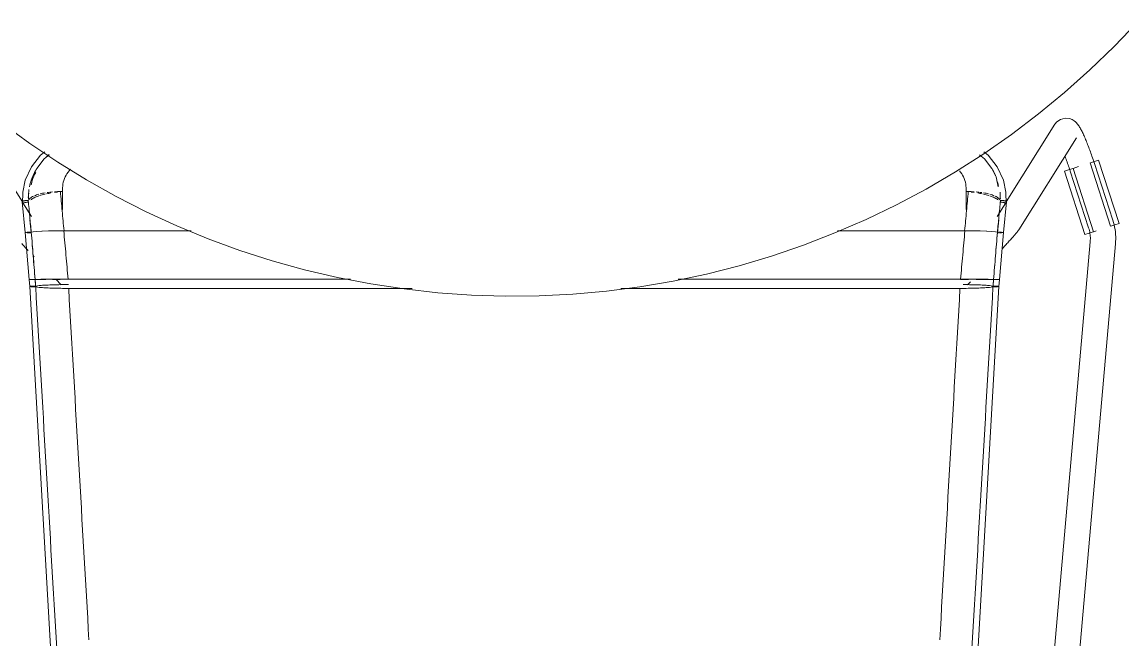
# Model space of a CAD drawing. Header units: millimetres. Extents: x 155927 to 326028, y -36033 to 97293.
# Drawn here: x 217622 to 218143, y 11742 to 12035 of the extents above; entities that cross this region are included whole.
import ezdxf

# ---------------------------------------------------------------- set-up
doc = ezdxf.new("R2010")
doc.units = ezdxf.units.MM
doc.header["$MEASUREMENT"] = 0
doc.layers.add('I-FURN', color=8, linetype='CONTINUOUS', lineweight=9)

msp = doc.modelspace()

# ---------------------------------------------------------------- linework, layer by layer
at = {"layer": 'I-FURN'}
for p, q in [((218139.2, 12023.39), (218150.24, 12034.97)), ((218127.7, 12012.26), (218139.2, 12023.39)), ((218115.77, 12001.61), (218127.7, 12012.26)), ((218103.42, 11991.43), (218115.77, 12001.61)), ((218090.68, 11981.76), (218103.42, 11991.43)), ((217622.42, 11949.76), (217599.39, 11986.53)), ((217612.95, 11986.92), (217625.87, 11977.48)), ((218111.17, 11986.53), (218088.14, 11949.76)), ((218112.07, 11987.65), (218111.17, 11986.53)), ((218112.07, 11987.65), (218113.8, 11988.88)), ((218113.8, 11988.88), (218116.03, 11989.46)), ((218116.03, 11989.46), (218118, 11989.29)), ((218118, 11989.29), (218119.38, 11988.77)), ((218119.38, 11988.77), (218120.29, 11988.2)), ((218120.29, 11988.2), (218120.92, 11987.68)), ((218120.92, 11987.68), (218121.39, 11987.22)), ((218121.39, 11987.22), (218121.76, 11986.79)), ((218121.76, 11986.79), (218122.07, 11986.39)), ((218122.07, 11986.39), (218122.35, 11986)), ((218077.56, 11972.6), (218090.68, 11981.76)), ((218122.35, 11986), (218122.6, 11985.61)), ((218122.6, 11985.61), (218122.84, 11985.22)), ((218122.84, 11985.22), (218123.08, 11984.82)), ((218123.08, 11984.82), (218123.31, 11984.41)), ((218123.31, 11984.41), (218123.54, 11983.98)), ((218123.54, 11983.98), (218123.77, 11983.54)), ((218123.77, 11983.54), (218124, 11983.09)), ((218124, 11983.09), (218124.23, 11982.61)), ((218124.23, 11982.61), (218124.46, 11982.12)), ((218124.46, 11982.12), (218124.7, 11981.61)), ((218124.7, 11981.61), (218124.93, 11981.08)), ((218124.93, 11981.08), (218125.17, 11980.54)), ((217625.87, 11977.48), (217639.16, 11968.57)), ((218094.04, 11936.57), (218121.34, 11980.16)), ((218125.17, 11980.54), (218125.42, 11979.98)), ((218125.42, 11979.98), (218125.66, 11979.4)), ((218125.66, 11979.4), (218125.91, 11978.8)), ((218125.91, 11978.8), (218126.16, 11978.19)), ((218126.16, 11978.19), (218126.41, 11977.57)), ((218126.41, 11977.57), (218126.66, 11976.93)), ((218126.66, 11976.93), (218126.91, 11976.27)), ((218126.91, 11976.27), (218127.17, 11975.61)), ((217631.01, 11971.86), (217626.68, 11966.33)), ((217633.07, 11973.5), (217631.01, 11971.86)), ((217635.09, 11972.15), (217632.75, 11970.19)), ((218064.08, 11963.98), (218077.56, 11972.6)), ((218075.47, 11972.15), (218077.81, 11970.19)), ((218077.49, 11973.5), (218079.55, 11971.86)), ((218079.55, 11971.86), (218083.88, 11966.33)), ((218115.98, 11971.27), (218116.21, 11970.65)), ((218116.21, 11970.65), (218116.45, 11970.01)), ((218127.17, 11975.61), (218127.42, 11974.93)), ((218127.42, 11974.93), (218127.68, 11974.24)), ((218127.68, 11974.24), (218127.93, 11973.54)), ((218127.93, 11973.54), (218128.19, 11972.84)), ((218128.19, 11972.84), (218128.44, 11972.12)), ((218128.44, 11972.12), (218128.69, 11971.4)), ((218128.69, 11971.4), (218128.94, 11970.67)), ((218128.94, 11970.67), (218129.19, 11969.94)), ((217626.68, 11966.33), (217623.77, 11960.01)), ((217629.25, 11965.62), (217627.34, 11961.93)), ((217632.75, 11970.19), (217629.25, 11965.62)), ((217639.16, 11968.57), (217652.79, 11960.2)), ((218077.81, 11970.19), (218081.31, 11965.62)), ((218081.31, 11965.62), (218083.22, 11961.93)), ((218083.88, 11966.33), (218086.79, 11960.01)), ((218116.45, 11970.01), (218116.68, 11969.37)), ((218116.68, 11969.37), (218116.92, 11968.71)), ((218116.92, 11968.71), (218117.15, 11968.04)), ((218117.15, 11968.04), (218117.39, 11967.37)), ((218117.39, 11967.37), (218117.62, 11966.69)), ((218117.62, 11966.69), (218117.85, 11966.01)), ((218117.65, 11964.98), (218119.62, 11965.61)), ((218117.85, 11966.01), (218118.08, 11965.32)), ((218129.43, 11935.64), (218119.74, 11965.65)), ((218122.32, 11966.48), (218119.84, 11965.68)), ((218127.81, 11968.26), (218137.5, 11938.25)), ((218127.93, 11968.29), (218129.9, 11968.93)), ((218129.19, 11969.94), (218129.44, 11969.2)), ((218129.44, 11969.2), (218129.68, 11968.46)), ((218129.68, 11968.46), (218129.83, 11968.01)), ((218138.54, 11941.19), (218129.83, 11968.01)), ((218129.9, 11968.93), (218131.86, 11969.56)), ((218131.86, 11969.56), (218141.54, 11939.55)), ((217652.79, 11960.2), (217666.75, 11952.37)), ((218050.27, 11955.9), (218064.08, 11963.98)), ((218115.7, 11964.35), (218117.65, 11964.98)), ((218115.7, 11964.35), (218125.39, 11934.34)), ((218118.08, 11965.32), (218118.31, 11964.63)), ((218118.31, 11964.63), (218118.42, 11964.3)), ((218118.42, 11964.3), (218127.13, 11937.49)), ((217623.77, 11960.01), (217622.56, 11954.37)), ((217641.41, 11955.93), (217641.41, 11946.18)), ((218036.15, 11948.39), (218050.27, 11955.9)), ((218069.15, 11946.18), (218069.15, 11955.93)), ((218086.79, 11960.01), (218088, 11954.37)), ((217623.77, 11935.31), (217622.35, 11949.8)), ((217622.56, 11954.37), (217622.47, 11948.91)), ((217640.42, 11954.69), (217641.47, 11954.69)), ((217666.75, 11952.37), (217681.01, 11945.12)), ((218069.09, 11954.69), (218070.14, 11954.69)), ((218086.79, 11935.31), (218088.21, 11949.8)), ((218088, 11954.37), (218088.09, 11948.91)), ((217626.69, 11942.95), (217622.65, 11949.39)), ((217681.01, 11945.12), (217695.54, 11938.44)), ((218021.74, 11941.44), (218036.15, 11948.39)), ((218087.91, 11949.39), (218083.87, 11942.95)), ((218007.06, 11935.07), (218021.74, 11941.44)), ((218138.56, 11941.15), (218138.54, 11941.19)), ((218138.89, 11940.05), (218138.56, 11941.15)), ((218139.17, 11938.95), (218138.89, 11940.05)), ((218141.54, 11939.55), (218139.59, 11938.92)), ((217623.84, 11935.33), (217623.77, 11935.31)), ((217623.77, 11935.31), (217623.84, 11935.28)), ((217623.78, 11935.31), (217623.84, 11935.33)), ((217625.6, 11913.11), (217623.78, 11935.31)), ((217623.84, 11935.28), (217623.78, 11935.31)), ((217624.03, 11935.36), (217623.84, 11935.33)), ((217623.84, 11935.28), (217624.02, 11935.26)), ((217624.03, 11935.26), (217623.84, 11935.28)), ((217624.02, 11935.26), (217624.32, 11935.24)), ((217624.33, 11935.38), (217624.03, 11935.36)), ((217624.03, 11935.36), (217624.33, 11935.38)), ((217624.32, 11935.24), (217624.03, 11935.26)), ((217624.71, 11935.4), (217624.33, 11935.38)), ((217624.33, 11935.38), (217624.71, 11935.4)), ((217624.7, 11935.22), (217625.15, 11935.21)), ((217625.15, 11935.21), (217624.7, 11935.22)), ((217625.16, 11935.41), (217624.71, 11935.4)), ((217624.71, 11935.4), (217625.17, 11935.41)), ((217625.15, 11935.21), (217625.64, 11935.2)), ((217625.64, 11935.2), (217625.15, 11935.21)), ((217625.65, 11935.41), (217625.16, 11935.41)), ((217625.17, 11935.41), (217625.66, 11935.41)), ((217625.64, 11935.2), (217626.14, 11935.21)), ((217626.14, 11935.21), (217625.64, 11935.2)), ((217626.15, 11935.41), (217625.65, 11935.41)), ((217625.66, 11935.41), (217626.16, 11935.41)), ((217626.14, 11935.21), (217626.61, 11935.21)), ((217626.61, 11935.21), (217626.14, 11935.21)), ((217626.62, 11935.4), (217626.15, 11935.41)), ((217626.16, 11935.41), (217626.63, 11935.4)), ((217627.51, 11935.59), (217626.62, 11935.4)), ((217626.63, 11935.4), (217627.51, 11935.59)), ((217627.51, 11935.59), (217629.23, 11935.77)), ((217629.25, 11935.77), (217627.51, 11935.59)), ((217629.25, 11935.77), (217631.69, 11935.92)), ((217631.73, 11935.92), (217629.25, 11935.77)), ((217631.72, 11935.92), (217634.76, 11936.04)), ((217634.83, 11936.04), (217631.73, 11935.92)), ((217634.82, 11936.04), (217638.27, 11936.11)), ((217638.26, 11936.11), (217634.83, 11936.04)), ((217642.12, 11936.14), (217638.36, 11936.11)), ((217638.36, 11936.11), (217642, 11936.14)), ((217702.24, 11936.14), (217642.12, 11936.14)), ((217642.12, 11936.14), (217702.24, 11936.14)), ((217695.54, 11938.44), (217710.34, 11932.34)), ((217992.14, 11929.3), (218007.06, 11935.07)), ((218068.44, 11936.14), (218008.32, 11936.14)), ((218008.32, 11936.14), (218068.44, 11936.14)), ((218072.2, 11936.11), (218068.44, 11936.14)), ((218068.56, 11936.14), (218072.2, 11936.11)), ((218072.29, 11936.11), (218075.74, 11936.04)), ((218075.73, 11936.04), (218072.3, 11936.11)), ((218078.83, 11935.92), (218075.73, 11936.04)), ((218075.8, 11936.04), (218078.84, 11935.92)), ((218081.31, 11935.77), (218078.83, 11935.92)), ((218078.87, 11935.92), (218081.31, 11935.77)), ((218083.05, 11935.59), (218081.31, 11935.77)), ((218081.33, 11935.77), (218083.05, 11935.59)), ((218083.05, 11935.59), (218083.93, 11935.4)), ((218083.94, 11935.4), (218083.05, 11935.59)), ((218083.93, 11935.4), (218084.4, 11935.41)), ((218084.41, 11935.41), (218083.94, 11935.4)), ((218083.95, 11935.21), (218084.42, 11935.21)), ((218084.42, 11935.21), (218083.95, 11935.21)), ((218084.4, 11935.41), (218084.9, 11935.41)), ((218084.91, 11935.41), (218084.41, 11935.41)), ((218084.9, 11935.41), (218085.39, 11935.41)), ((218085.4, 11935.41), (218084.91, 11935.41)), ((218084.92, 11935.2), (218085.41, 11935.21)), ((218085.41, 11935.21), (218084.92, 11935.2)), ((218084.96, 11913.11), (218086.78, 11935.31)), ((218085.39, 11935.41), (218085.85, 11935.4)), ((218085.85, 11935.4), (218085.4, 11935.41)), ((218085.41, 11935.21), (218085.86, 11935.22)), ((218085.86, 11935.22), (218085.41, 11935.21)), ((218086.23, 11935.38), (218085.85, 11935.4)), ((218085.85, 11935.4), (218086.23, 11935.38)), ((218085.86, 11935.22), (218086.24, 11935.24)), ((218086.24, 11935.24), (218085.86, 11935.22)), ((218086.53, 11935.36), (218086.23, 11935.38)), ((218086.23, 11935.38), (218086.53, 11935.36)), ((218086.24, 11935.24), (218086.54, 11935.26)), ((218086.53, 11935.26), (218086.24, 11935.24)), ((218086.72, 11935.33), (218086.53, 11935.36)), ((218086.72, 11935.28), (218086.53, 11935.26)), ((218086.54, 11935.26), (218086.72, 11935.28)), ((218086.72, 11935.33), (218086.78, 11935.31)), ((218086.79, 11935.31), (218086.72, 11935.33)), ((218086.72, 11935.28), (218086.79, 11935.31)), ((218086.78, 11935.31), (218086.72, 11935.28)), ((218092.28, 11934.33), (218092.03, 11934.05)), ((218092.51, 11934.6), (218092.28, 11934.33)), ((218092.72, 11934.85), (218092.51, 11934.6)), ((218092.92, 11935.09), (218092.72, 11934.85)), ((218093.11, 11935.32), (218092.92, 11935.09)), ((218093.29, 11935.54), (218093.11, 11935.32)), ((218093.47, 11935.76), (218093.29, 11935.54)), ((218093.64, 11935.99), (218093.47, 11935.76)), ((218093.82, 11936.25), (218093.64, 11935.99)), ((218094.04, 11936.57), (218093.82, 11936.25)), ((218127.34, 11934.97), (218125.39, 11934.34)), ((218127.13, 11937.49), (218127.32, 11936.85)), ((218127.32, 11936.85), (218127.49, 11936.21)), ((218129.31, 11935.61), (218127.34, 11934.97)), ((218127.49, 11936.21), (218127.63, 11935.56)), ((218127.63, 11935.56), (218127.74, 11934.91)), ((218127.74, 11934.91), (218127.83, 11934.26)), ((218127.83, 11934.26), (218127.9, 11933.6)), ((218130.69, 11936.05), (218129.53, 11935.68)), ((218139.59, 11938.92), (218137.62, 11938.29)), ((218139.41, 11937.83), (218139.17, 11938.95)), ((218139.61, 11936.7), (218139.41, 11937.83)), ((218139.76, 11935.57), (218139.61, 11936.7)), ((218139.87, 11934.43), (218139.76, 11935.57)), ((218139.93, 11933.29), (218139.87, 11934.43)), ((217622.13, 11930.06), (217622.53, 11929.63)), ((217622.53, 11929.63), (217622.95, 11929.18)), ((217622.95, 11929.18), (217623.37, 11928.73)), ((217710.34, 11932.34), (217725.36, 11926.84)), ((217977, 11924.13), (217992.14, 11929.3)), ((218087.61, 11929.18), (218087.19, 11928.73)), ((218088.03, 11929.63), (218087.61, 11929.18)), ((218088.43, 11930.06), (218088.03, 11929.63)), ((218088.82, 11930.49), (218088.43, 11930.06)), ((218089.2, 11930.9), (218088.82, 11930.49)), ((218089.57, 11931.3), (218089.2, 11930.9)), ((218089.93, 11931.69), (218089.57, 11931.3)), ((218090.27, 11932.07), (218089.93, 11931.69)), ((218090.6, 11932.44), (218090.27, 11932.07)), ((218127.88, 11930.92), (218090.58, 11506.42)), ((218090.91, 11932.79), (218090.6, 11932.44)), ((218091.22, 11933.12), (218090.91, 11932.79)), ((218091.5, 11933.45), (218091.22, 11933.12)), ((218091.78, 11933.75), (218091.5, 11933.45)), ((218092.03, 11934.05), (218091.78, 11933.75)), ((218100.88, 11486.55), (218139.83, 11929.87)), ((218127.92, 11931.61), (218127.88, 11930.95)), ((218127.88, 11930.95), (218127.88, 11930.92)), ((218127.9, 11933.6), (218127.93, 11932.94)), ((218127.94, 11932.27), (218127.92, 11931.61)), ((218127.93, 11932.94), (218127.94, 11932.27)), ((218139.83, 11929.87), (218139.91, 11931.01)), ((218139.91, 11931.01), (218139.94, 11932.15)), ((218139.94, 11932.15), (218139.93, 11933.29)), ((217623.37, 11928.73), (217623.8, 11928.27)), ((217623.8, 11928.27), (217624.24, 11927.8)), ((217624.24, 11927.8), (217624.69, 11927.32)), ((217624.69, 11927.32), (217625.15, 11926.84)), ((217627.5, 11924.35), (217627.99, 11923.84)), ((217725.36, 11926.84), (217740.59, 11921.95)), ((217961.67, 11919.56), (217977, 11924.13)), ((218086.76, 11928.27), (218086.32, 11927.8)), ((218087.19, 11928.73), (218086.76, 11928.27)), ((217740.59, 11921.95), (217756.01, 11917.67)), ((217946.16, 11915.62), (217961.67, 11919.56)), ((217756.01, 11917.67), (217771.58, 11914.01)), ((217771.58, 11914.01), (217787.29, 11910.98)), ((217930.51, 11912.3), (217946.16, 11915.62)), ((217625.6, 11913.11), (217625.87, 11909.75)), ((217625.67, 11913.1), (217625.6, 11913.11)), ((217625.6, 11913.11), (217625.67, 11913.11)), ((217625.67, 11913.11), (217625.6, 11913.11)), ((217625.6, 11913.11), (217625.67, 11913.1)), ((217625.67, 11913.11), (217625.86, 11913.11)), ((217625.85, 11913.11), (217625.67, 11913.11)), ((217625.86, 11913.1), (217625.67, 11913.1)), ((217625.67, 11913.1), (217625.86, 11913.1)), ((217626.15, 11913.11), (217625.85, 11913.11)), ((217625.86, 11913.11), (217626.15, 11913.11)), ((217626.15, 11913.1), (217625.86, 11913.1)), ((217625.86, 11913.1), (217626.15, 11913.1)), ((217625.94, 11909.78), (217625.88, 11909.75)), ((217645.16, 11577.84), (217625.88, 11909.75)), ((217625.88, 11909.75), (217625.94, 11909.72)), ((217626.13, 11909.8), (217625.94, 11909.78)), ((217625.94, 11909.72), (217626.13, 11909.69)), ((217626.43, 11909.82), (217626.13, 11909.8)), ((217626.13, 11909.69), (217626.42, 11909.67)), ((217626.15, 11913.11), (217626.53, 11913.11)), ((217626.53, 11913.11), (217626.15, 11913.11)), ((217626.54, 11913.1), (217626.15, 11913.1)), ((217626.15, 11913.1), (217626.53, 11913.1)), ((217626.42, 11909.67), (217626.8, 11909.65)), ((217626.81, 11909.84), (217626.43, 11909.82)), ((217626.53, 11913.11), (217626.98, 11913.11)), ((217626.98, 11913.11), (217626.53, 11913.11)), ((217626.53, 11913.1), (217626.99, 11913.1)), ((217626.99, 11913.1), (217626.54, 11913.1)), ((217626.8, 11909.65), (217627.25, 11909.64)), ((217627.26, 11909.85), (217626.81, 11909.84)), ((217626.98, 11913.11), (217627.47, 11913.11)), ((217627.47, 11913.11), (217626.98, 11913.11)), ((217627.48, 11913.1), (217626.99, 11913.1)), ((217626.99, 11913.1), (217627.48, 11913.1)), ((217627.25, 11909.64), (217627.74, 11909.64)), ((217627.75, 11909.86), (217627.26, 11909.85)), ((217627.47, 11913.11), (217627.97, 11913.11)), ((217627.97, 11913.11), (217627.47, 11913.11)), ((217627.98, 11913.1), (217627.48, 11913.1)), ((217627.48, 11913.1), (217627.97, 11913.1)), ((217627.74, 11909.64), (217628.24, 11909.64)), ((217628.25, 11909.86), (217627.75, 11909.86)), ((217627.97, 11913.11), (217628.44, 11913.11)), ((217628.44, 11913.11), (217627.97, 11913.11)), ((217627.97, 11913.1), (217628.44, 11913.1)), ((217628.45, 11913.1), (217627.98, 11913.1)), ((217628.24, 11909.64), (217628.71, 11909.65)), ((217628.72, 11909.85), (217628.25, 11909.86)), ((217628.44, 11913.11), (217629.33, 11913.13)), ((217629.32, 11913.13), (217628.44, 11913.11)), ((217628.71, 11909.65), (217629.6, 11909.44)), ((217629.62, 11910.06), (217628.72, 11909.85)), ((217631.07, 11913.14), (217629.32, 11913.13)), ((217629.33, 11913.13), (217631.07, 11913.14)), ((217631.1, 11913.07), (217629.34, 11913.08)), ((217629.34, 11913.08), (217631.09, 11913.07)), ((217629.6, 11909.44), (217631.35, 11909.24)), ((217631.37, 11910.25), (217629.62, 11910.06)), ((217633.58, 11913.15), (217631.07, 11913.14)), ((217631.08, 11913.14), (217633.57, 11913.15)), ((217631.09, 11913.07), (217633.59, 11913.06)), ((217633.59, 11913.06), (217631.1, 11913.07)), ((217631.35, 11909.24), (217633.85, 11909.08)), ((217633.87, 11910.41), (217631.37, 11910.25)), ((217633.58, 11913.15), (217636.71, 11913.16)), ((217636.71, 11913.16), (217633.58, 11913.15)), ((217633.85, 11909.08), (217636.98, 11908.96)), ((217636.99, 11910.54), (217633.87, 11910.41)), ((217636.71, 11913.16), (217640.28, 11913.17)), ((217640.28, 11913.17), (217636.71, 11913.16)), ((217636.71, 11913.05), (217640.27, 11913.04)), ((217640.27, 11913.04), (217636.72, 11913.05)), ((217636.98, 11908.96), (217640.54, 11908.88)), ((217640.54, 11910.61), (217636.99, 11910.54)), ((217638.27, 11913.17), (217640.84, 11910.49)), ((217640.28, 11913.17), (217644.06, 11913.17)), ((217644.06, 11913.17), (217640.28, 11913.17)), ((217644.22, 11910.64), (217640.54, 11910.61)), ((217640.54, 11908.88), (217644.33, 11908.85)), ((217644.06, 11913.17), (217777.7, 11913.17)), ((217777.7, 11913.17), (217644.06, 11913.17)), ((217644.33, 11908.85), (217806.93, 11908.85)), ((217806.93, 11908.85), (217644.33, 11908.85)), ((217787.29, 11910.98), (217803.11, 11908.57)), ((217803.11, 11908.57), (217819.01, 11906.81)), ((217898.87, 11907.54), (217914.74, 11909.6)), ((217905.66, 11908.85), (218066.23, 11908.85)), ((218066.23, 11908.85), (217905.66, 11908.85)), ((217914.74, 11909.6), (217930.51, 11912.3)), ((217932.76, 11913.17), (218066.5, 11913.17)), ((218066.5, 11913.17), (217932.76, 11913.17)), ((218065.4, 11577.84), (218084.68, 11909.75)), ((218066.23, 11908.85), (218070.02, 11908.88)), ((218066.5, 11913.17), (218070.28, 11913.17)), ((218070.28, 11913.17), (218066.5, 11913.17)), ((218070.29, 11913.04), (218066.51, 11913.04)), ((218066.51, 11913.04), (218070.29, 11913.04)), ((218070.02, 11910.61), (218067.77, 11910.64)), ((218069.72, 11910.49), (218071.19, 11912.02)), ((218073.57, 11910.54), (218070.02, 11910.61)), ((218070.02, 11908.88), (218073.58, 11908.96)), ((218070.28, 11913.17), (218073.85, 11913.16)), ((218073.85, 11913.16), (218070.28, 11913.17)), ((218076.69, 11910.41), (218073.57, 11910.54)), ((218073.58, 11908.96), (218076.71, 11909.08)), ((218076.97, 11913.06), (218073.84, 11913.05)), ((218073.85, 11913.16), (218076.98, 11913.15)), ((218076.98, 11913.15), (218073.85, 11913.16)), ((218073.85, 11913.05), (218076.97, 11913.06)), ((218079.19, 11910.25), (218076.69, 11910.41)), ((218076.71, 11909.08), (218079.21, 11909.24)), ((218079.46, 11913.07), (218076.97, 11913.06)), ((218076.97, 11913.06), (218079.47, 11913.07)), ((218079.49, 11913.14), (218076.98, 11913.15)), ((218076.99, 11913.15), (218079.48, 11913.14)), ((218080.94, 11910.06), (218079.19, 11910.25)), ((218079.21, 11909.24), (218080.96, 11909.44)), ((218081.22, 11913.08), (218079.46, 11913.07)), ((218079.47, 11913.07), (218081.22, 11913.08)), ((218079.49, 11913.14), (218081.23, 11913.13)), ((218081.24, 11913.13), (218079.49, 11913.14)), ((218081.84, 11909.85), (218080.94, 11910.06)), ((218080.96, 11909.44), (218081.85, 11909.65)), ((218081.23, 11913.13), (218082.12, 11913.11)), ((218082.12, 11913.11), (218081.24, 11913.13)), ((218082.31, 11909.86), (218081.84, 11909.85)), ((218081.85, 11909.65), (218082.32, 11909.64)), ((218082.58, 11913.1), (218082.11, 11913.1)), ((218082.12, 11913.11), (218082.59, 11913.11)), ((218082.59, 11913.11), (218082.12, 11913.11)), ((218082.12, 11913.1), (218082.59, 11913.1)), ((218082.81, 11909.86), (218082.31, 11909.86)), ((218082.32, 11909.64), (218082.82, 11909.64)), ((218083.08, 11913.1), (218082.58, 11913.1)), ((218082.59, 11913.11), (218083.09, 11913.11)), ((218083.09, 11913.11), (218082.59, 11913.11)), ((218082.59, 11913.1), (218083.08, 11913.1)), ((218083.3, 11909.85), (218082.81, 11909.86)), ((218082.82, 11909.64), (218083.31, 11909.64)), ((218083.57, 11913.1), (218083.08, 11913.1)), ((218083.08, 11913.1), (218083.57, 11913.1)), ((218083.09, 11913.11), (218083.58, 11913.11)), ((218083.58, 11913.11), (218083.09, 11913.11)), ((218083.75, 11909.84), (218083.3, 11909.85)), ((218083.31, 11909.64), (218083.76, 11909.65)), ((218084.02, 11913.1), (218083.57, 11913.1)), ((218083.57, 11913.1), (218084.03, 11913.1)), ((218083.58, 11913.11), (218084.03, 11913.11)), ((218084.03, 11913.11), (218083.58, 11913.11)), ((218084.13, 11909.82), (218083.75, 11909.84)), ((218083.76, 11909.65), (218084.14, 11909.67)), ((218084.41, 11913.1), (218084.02, 11913.1)), ((218084.03, 11913.11), (218084.41, 11913.11)), ((218084.41, 11913.11), (218084.03, 11913.11)), ((218084.03, 11913.1), (218084.41, 11913.1)), ((218084.43, 11909.8), (218084.13, 11909.82)), ((218084.14, 11909.67), (218084.43, 11909.69)), ((218084.41, 11913.11), (218084.7, 11913.11)), ((218084.71, 11913.11), (218084.41, 11913.11)), ((218084.62, 11909.78), (218084.43, 11909.8)), ((218084.43, 11909.69), (218084.62, 11909.72)), ((218084.68, 11909.75), (218084.62, 11909.78)), ((218084.62, 11909.72), (218084.68, 11909.75)), ((218084.96, 11913.11), (218084.69, 11909.75)), ((218084.89, 11913.11), (218084.96, 11913.11)), ((218084.96, 11913.11), (218084.89, 11913.1)), ((218084.89, 11913.1), (218084.96, 11913.11)), ((218084.96, 11913.11), (218084.89, 11913.11)), ((217819.01, 11906.81), (217834.97, 11905.67)), ((217834.97, 11905.67), (217850.96, 11905.18)), ((217850.96, 11905.18), (217866.96, 11905.33)), ((217866.96, 11905.33), (217882.94, 11906.11)), ((217882.94, 11906.11), (217898.87, 11907.54))]:
    msp.add_line(p, q, dxfattribs=at)
for points in [[(217633.68, 11971.02), (217634.12, 11971.43), (217634.57, 11971.82), (217635.03, 11972.2)], [(217644.58, 11964.58), (217644.77, 11964.81), (217644.97, 11965.04), (217645.17, 11965.27)], [(217625.22, 11951.89), (217625.23, 11953.15), (217625.33, 11954.41), (217625.51, 11955.65)], [(217641.47, 11954.69), (217641.42, 11955.2), (217641.4, 11955.7), (217641.41, 11956.21)], [(218069.14, 11956.21), (218069.15, 11955.7), (218069.14, 11955.2), (218069.09, 11954.69)], [(218084.4, 11957.6), (218084.2, 11958.33), (218083.97, 11959.04), (218083.7, 11959.75)], [(217625.19, 11950.36), (217625.33, 11950.75), (217625.9, 11951.5), (217627.04, 11952.2), (217627.74, 11952.52)], [(217626.62, 11935.4), (217626.38, 11937.93), (217625.9, 11942.96), (217625.43, 11947.91), (217625.19, 11950.36)], [(217625.42, 11953.87), (217625.31, 11952.98), (217625.29, 11952.08), (217625.29, 11951.18)], [(217627.77, 11951.67), (217627.13, 11951.35), (217626.74, 11951.04), (217626.41, 11950.71)], [(217630.2, 11952.63), (217629.38, 11952.36), (217628.57, 11952.08), (217628.02, 11951.78)], [(217628.19, 11952.72), (217628.78, 11952.97), (217629.44, 11953.2), (217630.17, 11953.41)], [(217633.24, 11953.48), (217632.31, 11953.26), (217631.37, 11953.03), (217630.52, 11952.78)], [(217630.84, 11953.59), (217631.58, 11953.78), (217632.39, 11953.94), (217633.22, 11954.09)], [(217635.9, 11954.01), (217635.21, 11953.89), (217634.56, 11953.76), (217633.9, 11953.62)], [(217634.07, 11954.22), (217634.92, 11954.35), (217635.79, 11954.46), (217636.71, 11954.52)], [(217639.01, 11954.45), (217638.53, 11954.4), (217638.06, 11954.34), (217637.6, 11954.27)], [(217637.64, 11954.59), (217638.55, 11954.65), (217639.47, 11954.68), (217640.42, 11954.69)], [(217642.12, 11936.14), (217641.81, 11939.27), (217641.22, 11945.52), (217640.68, 11951.66), (217640.42, 11954.69)], [(218068.44, 11936.14), (218068.75, 11939.27), (218069.34, 11945.52), (218069.88, 11951.66), (218070.14, 11954.69)], [(218070.14, 11954.69), (218071.09, 11954.68), (218072.02, 11954.65), (218072.93, 11954.59)], [(218072.98, 11954.27), (218072.5, 11954.34), (218072.03, 11954.39), (218071.55, 11954.44)], [(218073.86, 11954.52), (218074.76, 11954.45), (218075.64, 11954.35), (218076.49, 11954.22)], [(218076.66, 11953.62), (218076.02, 11953.76), (218075.36, 11953.9), (218074.68, 11954.02)], [(218079.92, 11952.77), (218079.12, 11953.02), (218078.24, 11953.25), (218077.32, 11953.47)], [(218077.34, 11954.09), (218078.18, 11953.94), (218078.99, 11953.78), (218079.73, 11953.59)], [(218082.54, 11951.78), (218081.91, 11952.08), (218081.17, 11952.35), (218080.35, 11952.62)], [(218080.39, 11953.41), (218081.12, 11953.2), (218081.76, 11952.97), (218082.36, 11952.72)], [(218084.36, 11950.71), (218083.95, 11951.03), (218083.43, 11951.36), (218082.79, 11951.67)], [(218082.83, 11952.52), (218083.52, 11952.2), (218084.66, 11951.5), (218085.23, 11950.75), (218085.37, 11950.36)], [(218083.94, 11935.4), (218084.18, 11937.93), (218084.66, 11942.96), (218085.13, 11947.91), (218085.37, 11950.36)], [(218085.2, 11954.35), (218085.28, 11953.54), (218085.29, 11952.71), (218085.29, 11951.88)], [(218085.33, 11951.18), (218085.32, 11951.84), (218085.29, 11952.49), (218085.22, 11953.13)], [(218088.03, 11949.05), (218087.99, 11949.1), (218087.86, 11949.19), (218087.57, 11949.32), (218087.18, 11949.44), (218086.72, 11949.53), (218086.23, 11949.6), (218085.73, 11949.63), (218085.42, 11949.63), (218085.27, 11949.62)], [(217626.59, 11935.4), (217626.4, 11937.36), (217626.2, 11939.32), (217626.01, 11941.26)], [(218083.95, 11935.21), (218084.15, 11937.23), (218084.35, 11939.25), (218084.55, 11941.25)], [(217626.63, 11935.4), (217626.93, 11931.69), (217627.53, 11924.27), (217628.14, 11916.83), (217628.44, 11913.11)], [(217643.03, 11924.66), (217642.69, 11928.49), (217642.35, 11932.32), (217642, 11936.14)], [(218068.56, 11936.14), (218068.21, 11932.32), (218067.87, 11928.49), (218067.53, 11924.66)], [(218083.93, 11935.4), (218083.63, 11931.69), (218083.03, 11924.27), (218082.42, 11916.83), (218082.12, 11913.11)], [(218083.95, 11935.21), (218083.65, 11931.57), (218083.34, 11927.92), (218083.04, 11924.26)], [(217644.06, 11913.17), (217643.72, 11917), (217643.38, 11920.83), (217643.03, 11924.66)], [(218067.53, 11924.66), (218067.18, 11920.83), (218066.84, 11917), (218066.5, 11913.17)], [(218082.74, 11920.65), (218082.71, 11920.24), (218082.67, 11919.83), (218082.64, 11919.42)], [(217628.71, 11909.65), (217628.66, 11910.23), (217628.57, 11911.38), (217628.48, 11912.54), (217628.44, 11913.11)], [(217628.72, 11909.85), (217628.67, 11910.39), (217628.58, 11911.47), (217628.49, 11912.56), (217628.45, 11913.1)], [(217628.71, 11909.65), (217631.93, 11854.24), (217638.37, 11743.48), (217644.81, 11632.89), (217648.03, 11577.65)], [(217653.92, 11742.36), (217650.72, 11797.82), (217647.52, 11853.33), (217644.33, 11908.85)], [(218066.23, 11908.85), (218063.04, 11853.33), (218059.84, 11797.8), (218056.65, 11742.36)], [(218081.85, 11909.65), (218078.63, 11854.24), (218072.19, 11743.48), (218065.75, 11632.89), (218062.53, 11577.65)], [(218081.84, 11909.85), (218081.89, 11910.39), (218081.98, 11911.47), (218082.07, 11912.56), (218082.11, 11913.1)], [(218081.84, 11909.85), (218082.44, 11909.86), (218083.95, 11909.86), (218084.69, 11909.79), (218084.69, 11909.75)], [(218081.85, 11909.65), (218081.9, 11910.23), (218081.99, 11911.38), (218082.08, 11912.54), (218082.12, 11913.11)]]:
    msp.add_open_spline(points, degree=3, dxfattribs=at)
for points, knots in [([(217625.77, 11956.93), (217626.21, 11959.05), (217627.22, 11962.13), (217628.85, 11964.89), (217629.44, 11965.76)], [0.1763318, 0.1763318, 0.1763318, 0.1763318, 0.3333333, 0.408557, 0.408557, 0.408557, 0.408557]), ([(218081.31, 11965.6), (218081.82, 11964.78), (218083.4, 11962.05), (218084, 11959.07), (218084.28, 11956.97)], [-0.4024189, -0.4024189, -0.4024189, -0.4024189, -0.3333333, -0.1789981, -0.1789981, -0.1789981, -0.1789981]), ([(217628.72, 11963.7), (217628.38, 11963.11), (217627.35, 11961.26), (217626.86, 11959.28), (217626.63, 11957.9)], [0.6175454, 0.6175454, 0.6175454, 0.6175454, 0.6666667, 0.7702374, 0.7702374, 0.7702374, 0.7702374]), ([(217641.47, 11954.69), (217641.25, 11957.08), (217641.88, 11960.68), (217643.81, 11963.68), (217644.58, 11964.58)], [0, 0, 0, 0, 0.3333333, 0.5, 0.5, 0.5, 0.5]), ([(218065.98, 11964.58), (218066.75, 11963.68), (218068.68, 11960.68), (218069.31, 11957.08), (218069.09, 11954.69)], [0.5, 0.5, 0.5, 0.5, 0.6666667, 1, 1, 1, 1]), ([(217622.4, 11949.95), (217622.42, 11949.97), (217622.46, 11950.02), (217622.57, 11950.09), (217622.76, 11950.19), (217623.08, 11950.3), (217623.48, 11950.37), (217623.83, 11950.4), (217624.21, 11950.42), (217624.65, 11950.42), (217625.01, 11950.38), (217625.19, 11950.36)], [0.5555556, 0.5555556, 0.5555556, 0.5555556, 0.5833333, 0.6180556, 0.6527778, 0.7222222, 0.7916667, 0.8263889, 0.8611111, 0.9305556, 1, 1, 1, 1]), ([(218085.37, 11950.36), (218085.52, 11950.38), (218085.8, 11950.41), (218086.23, 11950.42), (218086.6, 11950.41), (218086.89, 11950.39), (218087.16, 11950.36), (218087.41, 11950.31), (218087.64, 11950.24), (218087.83, 11950.18), (218088.03, 11950.08), (218088.13, 11949.99), (218088.16, 11949.95)], [0, 0, 0, 0, 0.0555556, 0.1111111, 0.1666667, 0.1944444, 0.2222222, 0.2777778, 0.3055556, 0.3333333, 0.3888889, 0.4444444, 0.4444444, 0.4444444, 0.4444444]), ([(217625.29, 11949.62), (217625.07, 11949.63), (217624.58, 11949.63), (217623.83, 11949.54), (217623.16, 11949.39), (217622.73, 11949.21), (217622.57, 11949.1), (217622.53, 11949.05)], [-1, -1, -1, -1, -0.90625, -0.8125, -0.71875, -0.625, -0.5625, -0.5625, -0.5625, -0.5625]), ([(217627.12, 11929.1), (217627.25, 11927.46), (217627.69, 11922.21), (217628.13, 11916.96), (217628.42, 11913.35)], [0.2766114, 0.2766114, 0.2766114, 0.2766114, 0.5, 0.9886614, 0.9886614, 0.9886614, 0.9886614]), ([(217625.87, 11909.75), (217625.87, 11909.77), (217626.01, 11909.79), (217626.41, 11909.83), (217626.79, 11909.84), (217627.25, 11909.85), (217627.75, 11909.86), (217628.25, 11909.86), (217628.57, 11909.85), (217628.72, 11909.85)], [-0.5, -0.5, -0.5, -0.5, -0.375, -0.3125, -0.25, -0.1875, -0.125, -0.0625, 0, 0, 0, 0]), ([(217628.71, 11909.65), (217628.49, 11909.64), (217627.99, 11909.63), (217627.36, 11909.64), (217626.9, 11909.65), (217626.49, 11909.66), (217626.03, 11909.7), (217625.87, 11909.73), (217625.87, 11909.75)], [-1, -1, -1, -1, -0.90625, -0.8125, -0.765625, -0.71875, -0.625, -0.501507, -0.501507, -0.501507, -0.501507]), ([(217644.33, 11908.85), (217643.05, 11908.85), (217640.5, 11908.87), (217636.9, 11908.95), (217633.73, 11909.07), (217630.37, 11909.29), (217628.99, 11909.5), (217628.71, 11909.65)], [-1, -1, -1, -1, -0.833333, -0.666667, -0.5, -0.333333, 0, 0, 0, 0]), ([(217628.72, 11909.85), (217629.01, 11909.99), (217630.4, 11910.2), (217633.75, 11910.42), (217636.91, 11910.54), (217640.47, 11910.62), (217642.98, 11910.64), (217644.22, 11910.64)], [-1, -1, -1, -1, -0.6666667, -0.5, -0.3333333, -0.1666667, -0.003964, -0.003964, -0.003964, -0.003964]), ([(218081.85, 11909.65), (218081.57, 11909.5), (218080.19, 11909.29), (218076.83, 11909.07), (218073.66, 11908.95), (218070.06, 11908.87), (218067.51, 11908.85), (218066.23, 11908.85)], [-1, -1, -1, -1, -0.666667, -0.5, -0.333333, -0.166667, 0, 0, 0, 0]), ([(218067.77, 11910.64), (218069.8, 11910.62), (218073.02, 11910.57), (218076.81, 11910.42), (218080.16, 11910.2), (218081.55, 11909.99), (218081.84, 11909.85)], [-0.9335619, -0.9335619, -0.9335619, -0.9335619, -0.6666667, -0.5, -0.3333333, 0, 0, 0, 0]), ([(218084.69, 11909.75), (218084.69, 11909.73), (218084.55, 11909.7), (218084.16, 11909.67), (218083.77, 11909.65), (218083.32, 11909.64), (218082.82, 11909.64), (218082.32, 11909.64), (218082, 11909.64), (218081.85, 11909.65)], [-0.498493, -0.498493, -0.498493, -0.498493, -0.375, -0.3125, -0.25, -0.1875, -0.125, -0.0625, 0, 0, 0, 0])]:
    msp.add_open_spline(points, degree=3, knots=knots, dxfattribs=at)

doc.saveas('drawing.dxf')
